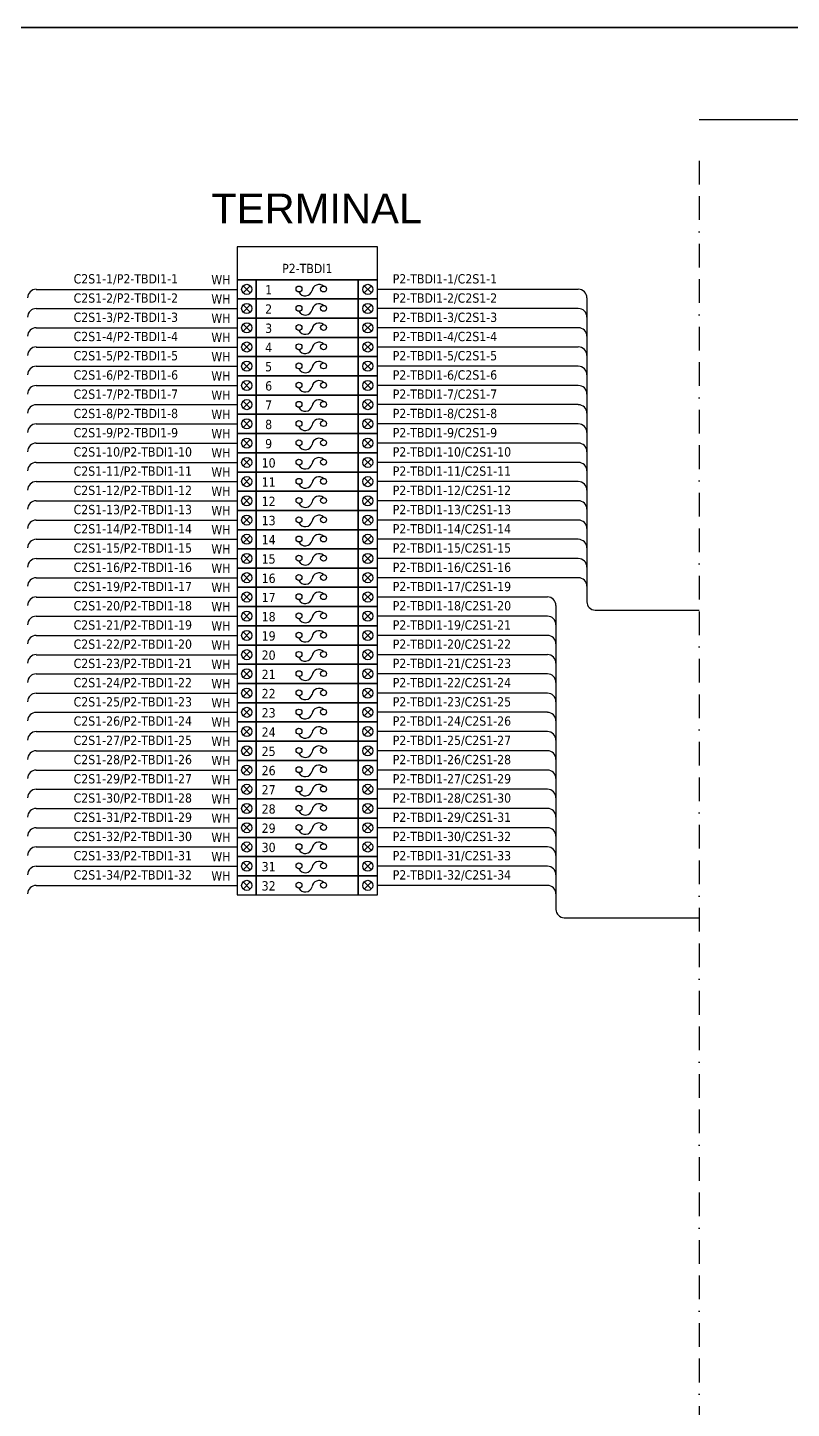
# Model space of a CAD drawing. Header units: millimetres. Extents: x 0 to 62600, y 0 to 14837.
# Drawn here: x 5592 to 6410, y 10237 to 11717 of the extents above; entities that cross this region are included whole.
import ezdxf
from ezdxf.enums import TextEntityAlignment as Align

# ---------------------------------------------------------------- set-up
doc = ezdxf.new("R2010")
doc.units = ezdxf.units.MM
doc.linetypes.add('BORDERX2', pattern=[88.9, 25.4, -12.7, 25.4, -12.7, 0, -12.7])
doc.layers.add('HELPPOINT', color=7, linetype='Continuous')
doc.layers.add('x01001-FrameArea', color=2, linetype='BORDERX2')
doc.layers.add('IE-WIRE', color=7, linetype='Continuous', lineweight=25)
doc.layers.add('power', color=7, linetype='Continuous', lineweight=25)
doc.styles.get("Standard").update_dxf_attribs({"font": 'arial.ttf'})
doc.styles.add('Tahoma', font='')
doc.styles.get('Tahoma').set_extended_font_data('Tahoma')

msp = doc.modelspace()

# ---------------------------------------------------------------- linework, layer by layer
msp.add_line((6311.5, 11618.3), (7088.2, 11618.3))
at = {"color": 1, "ltscale": 25.4}
for p, q in [((5830.5, 11440.2), (5822.9, 11432.5)), ((5822.9, 11440.2), (5830.5, 11432.5)), ((5952.6, 11440.2), (5960.3, 11432.5)), ((5960.3, 11440.2), (5952.6, 11432.5)), ((5830.5, 11419.6), (5822.9, 11411.9)), ((5822.9, 11419.6), (5830.5, 11411.9)), ((5952.6, 11419.6), (5960.3, 11411.9)), ((5960.3, 11419.6), (5952.6, 11411.9)), ((5830.5, 11398.9), (5822.9, 11391.3)), ((5822.9, 11398.9), (5830.5, 11391.3)), ((5952.6, 11398.9), (5960.3, 11391.3)), ((5960.3, 11398.9), (5952.6, 11391.3)), ((5830.5, 11378.3), (5822.9, 11370.7)), ((5822.9, 11378.3), (5830.5, 11370.7)), ((5952.6, 11378.3), (5960.3, 11370.7)), ((5960.3, 11378.3), (5952.6, 11370.7)), ((5830.5, 11357.7), (5822.9, 11350.1)), ((5822.9, 11357.7), (5830.5, 11350.1)), ((5952.6, 11357.7), (5960.3, 11350.1)), ((5960.3, 11357.7), (5952.6, 11350.1)), ((5830.5, 11337.1), (5822.9, 11329.4)), ((5822.9, 11337.1), (5830.5, 11329.4)), ((5952.6, 11337.1), (5960.3, 11329.4)), ((5960.3, 11337.1), (5952.6, 11329.4)), ((5830.5, 11316.5), (5822.9, 11308.8)), ((5822.9, 11316.5), (5830.5, 11308.8)), ((5952.6, 11316.5), (5960.3, 11308.8)), ((5960.3, 11316.5), (5952.6, 11308.8)), ((5830.5, 11295.9), (5822.9, 11288.2)), ((5822.9, 11295.9), (5830.5, 11288.2)), ((5952.6, 11295.9), (5960.3, 11288.2)), ((5960.3, 11295.9), (5952.6, 11288.2)), ((5830.5, 11275.3), (5822.9, 11267.6)), ((5822.9, 11275.3), (5830.5, 11267.6)), ((5952.6, 11275.3), (5960.3, 11267.6)), ((5960.3, 11275.3), (5952.6, 11267.6)), ((5830.5, 11254.7), (5822.9, 11247)), ((5822.9, 11254.7), (5830.5, 11247)), ((5952.6, 11254.7), (5960.3, 11247)), ((5960.3, 11254.7), (5952.6, 11247)), ((5830.5, 11234.1), (5822.9, 11226.4)), ((5822.9, 11234.1), (5830.5, 11226.4)), ((5952.6, 11234.1), (5960.3, 11226.4)), ((5960.3, 11234.1), (5952.6, 11226.4)), ((5830.5, 11213.4), (5822.9, 11205.8)), ((5822.9, 11213.4), (5830.5, 11205.8)), ((5952.6, 11213.4), (5960.3, 11205.8)), ((5960.3, 11213.4), (5952.6, 11205.8)), ((5830.5, 11192.8), (5822.9, 11185.2)), ((5822.9, 11192.8), (5830.5, 11185.2)), ((5952.6, 11192.8), (5960.3, 11185.2)), ((5960.3, 11192.8), (5952.6, 11185.2)), ((5830.5, 11172.2), (5822.9, 11164.5)), ((5822.9, 11172.2), (5830.5, 11164.5)), ((5952.6, 11172.2), (5960.3, 11164.5)), ((5960.3, 11172.2), (5952.6, 11164.5)), ((5830.5, 11151.6), (5822.9, 11143.9)), ((5822.9, 11151.6), (5830.5, 11143.9)), ((5952.6, 11151.6), (5960.3, 11143.9)), ((5960.3, 11151.6), (5952.6, 11143.9)), ((5830.5, 11131), (5822.9, 11123.3)), ((5822.9, 11131), (5830.5, 11123.3)), ((5952.6, 11131), (5960.3, 11123.3)), ((5960.3, 11131), (5952.6, 11123.3)), ((5830.5, 11110.4), (5822.9, 11102.7)), ((5822.9, 11110.4), (5830.5, 11102.7)), ((5952.6, 11110.4), (5960.3, 11102.7)), ((5960.3, 11110.4), (5952.6, 11102.7)), ((5830.5, 11089.8), (5822.9, 11082.1)), ((5822.9, 11089.8), (5830.5, 11082.1)), ((5952.6, 11089.8), (5960.3, 11082.1)), ((5960.3, 11089.8), (5952.6, 11082.1)), ((5830.5, 11069.2), (5822.9, 11061.5)), ((5822.9, 11069.2), (5830.5, 11061.5)), ((5952.6, 11069.2), (5960.3, 11061.5)), ((5960.3, 11069.2), (5952.6, 11061.5)), ((5830.5, 11048.5), (5822.9, 11040.9)), ((5822.9, 11048.5), (5830.5, 11040.9)), ((5952.6, 11048.5), (5960.3, 11040.9)), ((5960.3, 11048.5), (5952.6, 11040.9)), ((5830.5, 11027.9), (5822.9, 11020.3)), ((5822.9, 11027.9), (5830.5, 11020.3)), ((5952.6, 11027.9), (5960.3, 11020.3)), ((5960.3, 11027.9), (5952.6, 11020.3)), ((5830.5, 11007.3), (5822.9, 10999.7)), ((5822.9, 11007.3), (5830.5, 10999.7)), ((5952.6, 11007.3), (5960.3, 10999.7)), ((5960.3, 11007.3), (5952.6, 10999.7)), ((5830.5, 10986.7), (5822.9, 10979)), ((5822.9, 10986.7), (5830.5, 10979)), ((5952.6, 10986.7), (5960.3, 10979)), ((5960.3, 10986.7), (5952.6, 10979)), ((5830.5, 10966.1), (5822.9, 10958.4)), ((5822.9, 10966.1), (5830.5, 10958.4)), ((5952.6, 10966.1), (5960.3, 10958.4)), ((5960.3, 10966.1), (5952.6, 10958.4)), ((5830.5, 10945.5), (5822.9, 10937.8)), ((5822.9, 10945.5), (5830.5, 10937.8)), ((5952.6, 10945.5), (5960.3, 10937.8)), ((5960.3, 10945.5), (5952.6, 10937.8)), ((5830.5, 10924.9), (5822.9, 10917.2)), ((5822.9, 10924.9), (5830.5, 10917.2)), ((5952.6, 10924.9), (5960.3, 10917.2)), ((5960.3, 10924.9), (5952.6, 10917.2)), ((5830.5, 10904.3), (5822.9, 10896.6)), ((5822.9, 10904.3), (5830.5, 10896.6)), ((5952.6, 10904.3), (5960.3, 10896.6)), ((5960.3, 10904.3), (5952.6, 10896.6)), ((5830.5, 10883.7), (5822.9, 10876)), ((5822.9, 10883.7), (5830.5, 10876)), ((5952.6, 10883.7), (5960.3, 10876)), ((5960.3, 10883.7), (5952.6, 10876)), ((5830.5, 10863), (5822.9, 10855.4)), ((5822.9, 10863), (5830.5, 10855.4)), ((5952.6, 10863), (5960.3, 10855.4)), ((5960.3, 10863), (5952.6, 10855.4)), ((5830.5, 10842.4), (5822.9, 10834.8)), ((5822.9, 10842.4), (5830.5, 10834.8)), ((5952.6, 10842.4), (5960.3, 10834.8)), ((5960.3, 10842.4), (5952.6, 10834.8)), ((5830.5, 10821.8), (5822.9, 10814.1)), ((5822.9, 10821.8), (5830.5, 10814.1)), ((5952.6, 10821.8), (5960.3, 10814.1)), ((5960.3, 10821.8), (5952.6, 10814.1)), ((5830.5, 10801.2), (5822.9, 10793.5)), ((5822.9, 10801.2), (5830.5, 10793.5)), ((5952.6, 10801.2), (5960.3, 10793.5)), ((5960.3, 10801.2), (5952.6, 10793.5))]:
    msp.add_line(p, q, dxfattribs=at)
at = {"color": 4, "ltscale": 25.4}
msp.add_lwpolyline([(5816.4, 11446.6), (5966.7, 11446.6), (5966.7, 11481.9), (5816.4, 11481.9)], close=True, dxfattribs=at)
at = {"color": 1, "ltscale": 25.4}
for points in [[(5816.4, 11426), (5837, 11426), (5837, 11446.6), (5816.4, 11446.6)], [(5837, 11426), (5946.1, 11426), (5946.1, 11446.6), (5837, 11446.6)], [(5946.1, 11426), (5966.7, 11426), (5966.7, 11446.6), (5946.1, 11446.6)], [(5816.4, 11405.4), (5837, 11405.4), (5837, 11426), (5816.4, 11426)], [(5837, 11405.4), (5946.1, 11405.4), (5946.1, 11426), (5837, 11426)], [(5946.1, 11405.4), (5966.7, 11405.4), (5966.7, 11426), (5946.1, 11426)], [(5816.4, 11384.8), (5837, 11384.8), (5837, 11405.4), (5816.4, 11405.4)], [(5837, 11384.8), (5946.1, 11384.8), (5946.1, 11405.4), (5837, 11405.4)], [(5946.1, 11384.8), (5966.7, 11384.8), (5966.7, 11405.4), (5946.1, 11405.4)], [(5816.4, 11364.2), (5837, 11364.2), (5837, 11384.8), (5816.4, 11384.8)], [(5837, 11364.2), (5946.1, 11364.2), (5946.1, 11384.8), (5837, 11384.8)], [(5946.1, 11364.2), (5966.7, 11364.2), (5966.7, 11384.8), (5946.1, 11384.8)], [(5816.4, 11343.6), (5837, 11343.6), (5837, 11364.2), (5816.4, 11364.2)], [(5837, 11343.6), (5946.1, 11343.6), (5946.1, 11364.2), (5837, 11364.2)], [(5946.1, 11343.6), (5966.7, 11343.6), (5966.7, 11364.2), (5946.1, 11364.2)], [(5816.4, 11323), (5837, 11323), (5837, 11343.6), (5816.4, 11343.6)], [(5837, 11323), (5946.1, 11323), (5946.1, 11343.6), (5837, 11343.6)], [(5946.1, 11323), (5966.7, 11323), (5966.7, 11343.6), (5946.1, 11343.6)], [(5816.4, 11302.4), (5837, 11302.4), (5837, 11323), (5816.4, 11323)], [(5837, 11302.4), (5946.1, 11302.4), (5946.1, 11323), (5837, 11323)], [(5946.1, 11302.4), (5966.7, 11302.4), (5966.7, 11323), (5946.1, 11323)], [(5816.4, 11281.7), (5837, 11281.7), (5837, 11302.4), (5816.4, 11302.4)], [(5837, 11281.7), (5946.1, 11281.7), (5946.1, 11302.4), (5837, 11302.4)], [(5946.1, 11281.7), (5966.7, 11281.7), (5966.7, 11302.4), (5946.1, 11302.4)], [(5816.4, 11261.1), (5837, 11261.1), (5837, 11281.7), (5816.4, 11281.7)], [(5837, 11261.1), (5946.1, 11261.1), (5946.1, 11281.7), (5837, 11281.7)], [(5946.1, 11261.1), (5966.7, 11261.1), (5966.7, 11281.7), (5946.1, 11281.7)], [(5816.4, 11240.5), (5837, 11240.5), (5837, 11261.1), (5816.4, 11261.1)], [(5837, 11240.5), (5946.1, 11240.5), (5946.1, 11261.1), (5837, 11261.1)], [(5946.1, 11240.5), (5966.7, 11240.5), (5966.7, 11261.1), (5946.1, 11261.1)], [(5816.4, 11219.9), (5837, 11219.9), (5837, 11240.5), (5816.4, 11240.5)], [(5837, 11219.9), (5946.1, 11219.9), (5946.1, 11240.5), (5837, 11240.5)], [(5946.1, 11219.9), (5966.7, 11219.9), (5966.7, 11240.5), (5946.1, 11240.5)], [(5816.4, 11199.3), (5837, 11199.3), (5837, 11219.9), (5816.4, 11219.9)], [(5837, 11199.3), (5946.1, 11199.3), (5946.1, 11219.9), (5837, 11219.9)], [(5946.1, 11199.3), (5966.7, 11199.3), (5966.7, 11219.9), (5946.1, 11219.9)], [(5816.4, 11178.7), (5837, 11178.7), (5837, 11199.3), (5816.4, 11199.3)], [(5837, 11178.7), (5946.1, 11178.7), (5946.1, 11199.3), (5837, 11199.3)], [(5946.1, 11178.7), (5966.7, 11178.7), (5966.7, 11199.3), (5946.1, 11199.3)], [(5816.4, 11158.1), (5837, 11158.1), (5837, 11178.7), (5816.4, 11178.7)], [(5837, 11158.1), (5946.1, 11158.1), (5946.1, 11178.7), (5837, 11178.7)], [(5946.1, 11158.1), (5966.7, 11158.1), (5966.7, 11178.7), (5946.1, 11178.7)], [(5816.4, 11137.5), (5837, 11137.5), (5837, 11158.1), (5816.4, 11158.1)], [(5837, 11137.5), (5946.1, 11137.5), (5946.1, 11158.1), (5837, 11158.1)], [(5946.1, 11137.5), (5966.7, 11137.5), (5966.7, 11158.1), (5946.1, 11158.1)], [(5816.4, 11116.9), (5837, 11116.9), (5837, 11137.5), (5816.4, 11137.5)], [(5837, 11116.9), (5946.1, 11116.9), (5946.1, 11137.5), (5837, 11137.5)], [(5946.1, 11116.9), (5966.7, 11116.9), (5966.7, 11137.5), (5946.1, 11137.5)], [(5816.4, 11096.2), (5837, 11096.2), (5837, 11116.9), (5816.4, 11116.9)], [(5837, 11096.2), (5946.1, 11096.2), (5946.1, 11116.9), (5837, 11116.9)], [(5946.1, 11096.2), (5966.7, 11096.2), (5966.7, 11116.9), (5946.1, 11116.9)], [(5816.4, 11075.6), (5837, 11075.6), (5837, 11096.2), (5816.4, 11096.2)], [(5837, 11075.6), (5946.1, 11075.6), (5946.1, 11096.2), (5837, 11096.2)], [(5946.1, 11075.6), (5966.7, 11075.6), (5966.7, 11096.2), (5946.1, 11096.2)], [(5816.4, 11055), (5837, 11055), (5837, 11075.6), (5816.4, 11075.6)], [(5837, 11055), (5946.1, 11055), (5946.1, 11075.6), (5837, 11075.6)], [(5946.1, 11055), (5966.7, 11055), (5966.7, 11075.6), (5946.1, 11075.6)], [(5816.4, 11034.4), (5837, 11034.4), (5837, 11055), (5816.4, 11055)], [(5837, 11034.4), (5946.1, 11034.4), (5946.1, 11055), (5837, 11055)], [(5946.1, 11034.4), (5966.7, 11034.4), (5966.7, 11055), (5946.1, 11055)], [(5816.4, 11013.8), (5837, 11013.8), (5837, 11034.4), (5816.4, 11034.4)], [(5837, 11013.8), (5946.1, 11013.8), (5946.1, 11034.4), (5837, 11034.4)], [(5946.1, 11013.8), (5966.7, 11013.8), (5966.7, 11034.4), (5946.1, 11034.4)], [(5816.4, 10993.2), (5837, 10993.2), (5837, 11013.8), (5816.4, 11013.8)], [(5837, 10993.2), (5946.1, 10993.2), (5946.1, 11013.8), (5837, 11013.8)], [(5946.1, 10993.2), (5966.7, 10993.2), (5966.7, 11013.8), (5946.1, 11013.8)], [(5816.4, 10972.6), (5837, 10972.6), (5837, 10993.2), (5816.4, 10993.2)], [(5837, 10972.6), (5946.1, 10972.6), (5946.1, 10993.2), (5837, 10993.2)], [(5946.1, 10972.6), (5966.7, 10972.6), (5966.7, 10993.2), (5946.1, 10993.2)], [(5816.4, 10952), (5837, 10952), (5837, 10972.6), (5816.4, 10972.6)], [(5837, 10952), (5946.1, 10952), (5946.1, 10972.6), (5837, 10972.6)], [(5946.1, 10952), (5966.7, 10952), (5966.7, 10972.6), (5946.1, 10972.6)], [(5816.4, 10931.3), (5837, 10931.3), (5837, 10952), (5816.4, 10952)], [(5837, 10931.3), (5946.1, 10931.3), (5946.1, 10952), (5837, 10952)], [(5946.1, 10931.3), (5966.7, 10931.3), (5966.7, 10952), (5946.1, 10952)], [(5816.4, 10910.7), (5837, 10910.7), (5837, 10931.3), (5816.4, 10931.3)], [(5837, 10910.7), (5946.1, 10910.7), (5946.1, 10931.3), (5837, 10931.3)], [(5946.1, 10910.7), (5966.7, 10910.7), (5966.7, 10931.3), (5946.1, 10931.3)], [(5816.4, 10890.1), (5837, 10890.1), (5837, 10910.7), (5816.4, 10910.7)], [(5837, 10890.1), (5946.1, 10890.1), (5946.1, 10910.7), (5837, 10910.7)], [(5946.1, 10890.1), (5966.7, 10890.1), (5966.7, 10910.7), (5946.1, 10910.7)], [(5816.4, 10869.5), (5837, 10869.5), (5837, 10890.1), (5816.4, 10890.1)], [(5837, 10869.5), (5946.1, 10869.5), (5946.1, 10890.1), (5837, 10890.1)], [(5946.1, 10869.5), (5966.7, 10869.5), (5966.7, 10890.1), (5946.1, 10890.1)], [(5816.4, 10848.9), (5837, 10848.9), (5837, 10869.5), (5816.4, 10869.5)], [(5837, 10848.9), (5946.1, 10848.9), (5946.1, 10869.5), (5837, 10869.5)], [(5946.1, 10848.9), (5966.7, 10848.9), (5966.7, 10869.5), (5946.1, 10869.5)], [(5816.4, 10828.3), (5837, 10828.3), (5837, 10848.9), (5816.4, 10848.9)], [(5837, 10828.3), (5946.1, 10828.3), (5946.1, 10848.9), (5837, 10848.9)], [(5946.1, 10828.3), (5966.7, 10828.3), (5966.7, 10848.9), (5946.1, 10848.9)], [(5816.4, 10807.7), (5837, 10807.7), (5837, 10828.3), (5816.4, 10828.3)], [(5837, 10807.7), (5946.1, 10807.7), (5946.1, 10828.3), (5837, 10828.3)], [(5946.1, 10807.7), (5966.7, 10807.7), (5966.7, 10828.3), (5946.1, 10828.3)], [(5816.4, 10787.1), (5837, 10787.1), (5837, 10807.7), (5816.4, 10807.7)], [(5837, 10787.1), (5946.1, 10787.1), (5946.1, 10807.7), (5837, 10807.7)], [(5946.1, 10787.1), (5966.7, 10787.1), (5966.7, 10807.7), (5946.1, 10807.7)]]:
    msp.add_lwpolyline(points, close=True, dxfattribs=at)
for centre in [(5826.7, 11436.3), (5956.4, 11436.3), (5826.7, 11415.7), (5956.4, 11415.7), (5826.7, 11395.1), (5956.4, 11395.1), (5826.7, 11374.5), (5956.4, 11374.5), (5826.7, 11353.9), (5956.4, 11353.9), (5826.7, 11333.3), (5956.4, 11333.3), (5826.7, 11312.7), (5956.4, 11312.7), (5826.7, 11292.1), (5956.4, 11292.1), (5826.7, 11271.4), (5956.4, 11271.4), (5826.7, 11250.8), (5956.4, 11250.8), (5826.7, 11230.2), (5956.4, 11230.2), (5826.7, 11209.6), (5956.4, 11209.6), (5826.7, 11189), (5956.4, 11189), (5826.7, 11168.4), (5956.4, 11168.4), (5826.7, 11147.8), (5956.4, 11147.8), (5826.7, 11127.2), (5956.4, 11127.2), (5826.7, 11106.5), (5956.4, 11106.5), (5826.7, 11085.9), (5956.4, 11085.9), (5826.7, 11065.3), (5956.4, 11065.3), (5826.7, 11044.7), (5956.4, 11044.7), (5826.7, 11024.1), (5956.4, 11024.1), (5826.7, 11003.5), (5956.4, 11003.5), (5826.7, 10982.9), (5956.4, 10982.9), (5826.7, 10962.3), (5956.4, 10962.3), (5826.7, 10941.7), (5956.4, 10941.7), (5826.7, 10921), (5956.4, 10921), (5826.7, 10900.4), (5956.4, 10900.4), (5826.7, 10879.8), (5956.4, 10879.8), (5826.7, 10859.2), (5956.4, 10859.2), (5826.7, 10838.6), (5956.4, 10838.6), (5826.7, 10818), (5956.4, 10818), (5826.7, 10797.4), (5956.4, 10797.4)]:
    msp.add_circle(centre, 5.42, dxfattribs=at)
at = {"layer": 'HELPPOINT', "color": 4, "lineweight": 35}
msp.add_line((4193.3, 11716.9), (8086.6, 11716.9), dxfattribs=at)
msp.add_line((4193.3, 11716.9), (8086.6, 11716.9), dxfattribs=at)
at = {"layer": 'IE-WIRE', "color": 4, "ltscale": 25.4}
for p, q in [((5601, 11436.3), (5816.4, 11436.3)), ((6182.1, 11436.3), (5966.7, 11436.3)), ((6191.2, 11427.2), (6191.2, 11101.5)), ((5601, 11415.7), (5816.4, 11415.7)), ((6182.1, 11415.7), (5966.7, 11415.7)), ((5601, 11395.1), (5816.4, 11395.1)), ((6182.1, 11395.1), (5966.7, 11395.1)), ((5601, 11374.5), (5816.4, 11374.5)), ((6182.1, 11374.5), (5966.7, 11374.5)), ((5601, 11353.9), (5816.4, 11353.9)), ((6182.1, 11353.9), (5966.7, 11353.9)), ((5601, 11333.3), (5816.4, 11333.3)), ((6182.1, 11333.3), (5966.7, 11333.3)), ((5601, 11312.7), (5816.4, 11312.7)), ((6182.1, 11312.7), (5966.7, 11312.7)), ((5601, 11292.1), (5816.4, 11292.1)), ((6182.1, 11292.1), (5966.7, 11292.1)), ((5601, 11271.4), (5816.4, 11271.4)), ((6182.1, 11271.4), (5966.7, 11271.4)), ((5601, 11250.8), (5816.4, 11250.8)), ((6182.1, 11250.8), (5966.7, 11250.8)), ((5601, 11230.2), (5816.4, 11230.2)), ((6182.1, 11230.2), (5966.7, 11230.2)), ((5601, 11209.6), (5816.4, 11209.6)), ((6182.1, 11209.6), (5966.7, 11209.6)), ((5601, 11189), (5816.4, 11189)), ((6182.1, 11189), (5966.7, 11189)), ((5601, 11168.4), (5816.4, 11168.4)), ((6182.1, 11168.4), (5966.7, 11168.4)), ((5601, 11147.8), (5816.4, 11147.8)), ((6182.1, 11147.8), (5966.7, 11147.8)), ((5601, 11127.2), (5816.4, 11127.2)), ((6182.1, 11127.2), (5966.7, 11127.2)), ((5601, 11106.5), (5816.4, 11106.5)), ((6149, 11106.5), (5966.7, 11106.5)), ((5601, 11085.9), (5816.4, 11085.9)), ((6149, 11085.9), (5966.7, 11085.9)), ((6158.1, 11097.4), (6158.1, 10771.7)), ((5601, 11065.3), (5816.4, 11065.3)), ((6149, 11065.3), (5966.7, 11065.3)), ((5601, 11044.7), (5816.4, 11044.7)), ((6149, 11044.7), (5966.7, 11044.7)), ((5601, 11024.1), (5816.4, 11024.1)), ((6149, 11024.1), (5966.7, 11024.1)), ((5601, 11003.5), (5816.4, 11003.5)), ((6149, 11003.5), (5966.7, 11003.5)), ((5601, 10982.9), (5816.4, 10982.9)), ((6149, 10982.9), (5966.7, 10982.9)), ((5601, 10962.3), (5816.4, 10962.3)), ((6149, 10962.3), (5966.7, 10962.3)), ((5601, 10941.7), (5816.4, 10941.7)), ((6149, 10941.7), (5966.7, 10941.7)), ((5601, 10921), (5816.4, 10921)), ((6149, 10921), (5966.7, 10921)), ((5601, 10900.4), (5816.4, 10900.4)), ((6149, 10900.4), (5966.7, 10900.4)), ((5601, 10879.8), (5816.4, 10879.8)), ((6149, 10879.8), (5966.7, 10879.8)), ((5601, 10859.2), (5816.4, 10859.2)), ((6149, 10859.2), (5966.7, 10859.2)), ((5601, 10838.6), (5816.4, 10838.6)), ((6149, 10838.6), (5966.7, 10838.6)), ((5601, 10818), (5816.4, 10818)), ((6149, 10818), (5966.7, 10818)), ((5601, 10797.4), (5816.4, 10797.4)), ((6149, 10797.4), (5966.7, 10797.4))]:
    msp.add_line(p, q, dxfattribs=at)
at = {"layer": 'IE-WIRE', "color": 4}
for p, q in [((6200.2, 11092.5), (6311.5, 11092.5)), ((6167.1, 10762.7), (6311.5, 10762.7))]:
    msp.add_line(p, q, dxfattribs=at)
at = {"layer": 'IE-WIRE', "color": 4, "ltscale": 25.4}
for centre, start, end in [((5601, 11427.2), 90, 180), ((6182.1, 11427.2), 0, 90), ((5601, 11406.6), 90, 180), ((6182.1, 11406.6), 0, 90), ((5601, 11386), 90, 180), ((6182.1, 11386), 0, 90), ((5601, 11365.4), 90, 180), ((6182.1, 11365.4), 0, 90), ((5601, 11344.7), 90, 180), ((6182.1, 11344.7), 0, 90), ((5601, 11324.1), 90, 180), ((6182.1, 11324.1), 0, 90), ((5601, 11303.5), 90, 180), ((6182.1, 11303.5), 0, 90), ((5601, 11282.9), 90, 180), ((6182.1, 11282.9), 0, 90), ((5601, 11262.3), 90, 180), ((6182.1, 11262.3), 0, 90), ((5601, 11241.7), 90, 180), ((6182.1, 11241.7), 0, 90), ((5601, 11221.1), 90, 180), ((6182.1, 11221.1), 0, 90), ((5601, 11200.5), 90, 180), ((6182.1, 11200.5), 0, 90), ((5601, 11179.9), 90, 180), ((6182.1, 11179.9), 0, 90), ((5601, 11159.2), 90, 180), ((6182.1, 11159.2), 0, 90), ((5601, 11138.6), 90, 180), ((6182.1, 11138.6), 0, 90), ((5601, 11118), 90, 180), ((6182.1, 11118), 0, 90), ((5601, 11097.4), 90, 180), ((6149, 11097.4), 0, 90), ((5601, 11076.8), 90, 180), ((6149, 11076.8), 0, 90), ((5601, 11056.2), 90, 180), ((6149, 11056.2), 0, 90), ((5601, 11035.6), 90, 180), ((6149, 11035.6), 0, 90), ((5601, 11015), 90, 180), ((6149, 11015), 0, 90), ((5601, 10994.3), 90, 180), ((6149, 10994.3), 0, 90), ((5601, 10973.7), 90, 180), ((6149, 10973.7), 0, 90), ((5601, 10953.1), 90, 180), ((6149, 10953.1), 0, 90), ((5601, 10932.5), 90, 180), ((6149, 10932.5), 0, 90), ((5601, 10911.9), 90, 180), ((6149, 10911.9), 0, 90), ((5601, 10891.3), 90, 180), ((6149, 10891.3), 0, 90), ((5601, 10870.7), 90, 180), ((6149, 10870.7), 0, 90), ((5601, 10850.1), 90, 180), ((6149, 10850.1), 0, 90), ((5601, 10829.5), 90, 180), ((6149, 10829.5), 0, 90), ((5601, 10808.8), 90, 180), ((6149, 10808.8), 0, 90), ((5601, 10788.2), 90, 180), ((6149, 10788.2), 0, 90)]:
    msp.add_arc(centre, 9.14, start, end, dxfattribs=at)
at = {"layer": 'IE-WIRE', "color": 4}
for centre in [(6200.2, 11101.5), (6167.1, 10771.7)]:
    msp.add_arc(centre, 8.96, 180, 270, dxfattribs=at)
at = {"layer": 'power', "color": 1, "ltscale": 25.4}
for centre in [(5882.7, 11436.7), (5909.1, 11436.7), (5882.7, 11416), (5909.1, 11416), (5882.7, 11395.4), (5909.1, 11395.4), (5882.7, 11374.8), (5909.1, 11374.8), (5882.7, 11354.2), (5909.1, 11354.2), (5882.7, 11333.6), (5909.1, 11333.6), (5882.7, 11313), (5909.1, 11313), (5882.7, 11292.4), (5909.1, 11292.4), (5882.7, 11271.8), (5909.1, 11271.8), (5882.7, 11251.1), (5909.1, 11251.1), (5882.7, 11230.5), (5909.1, 11230.5), (5882.7, 11209.9), (5909.1, 11209.9), (5882.7, 11189.3), (5909.1, 11189.3), (5882.7, 11168.7), (5909.1, 11168.7), (5882.7, 11148.1), (5909.1, 11148.1), (5882.7, 11127.5), (5909.1, 11127.5), (5882.7, 11106.9), (5909.1, 11106.9), (5882.7, 11086.3), (5909.1, 11086.3), (5882.7, 11065.6), (5909.1, 11065.6), (5882.7, 11045), (5909.1, 11045), (5882.7, 11024.4), (5909.1, 11024.4), (5882.7, 11003.8), (5909.1, 11003.8), (5882.7, 10983.2), (5909.1, 10983.2), (5882.7, 10962.6), (5909.1, 10962.6), (5882.7, 10942), (5909.1, 10942), (5882.7, 10921.4), (5909.1, 10921.4), (5882.7, 10900.7), (5909.1, 10900.7), (5882.7, 10880.1), (5909.1, 10880.1), (5882.7, 10859.5), (5909.1, 10859.5), (5882.7, 10838.9), (5909.1, 10838.9), (5882.7, 10818.3), (5909.1, 10818.3), (5882.7, 10797.7), (5909.1, 10797.7)]:
    msp.add_circle(centre, 3.16, dxfattribs=at)
for centre, radius, start, end in [((5904.3, 11433.8), 7.66, 51.1309, 171.3254), ((5889.4, 11436.8), 7.52, 206.1634, 346.0383), ((5889.4, 11416.2), 7.52, 206.1634, 346.0383), ((5904.3, 11413.2), 7.66, 51.1309, 171.3254), ((5904.3, 11392.6), 7.66, 51.1309, 171.3254), ((5889.4, 11395.6), 7.52, 206.1634, 346.0383), ((5889.4, 11375), 7.52, 206.1634, 346.0383), ((5904.3, 11372), 7.66, 51.1309, 171.3254), ((5889.4, 11354.4), 7.52, 206.1634, 346.0383), ((5904.3, 11351.4), 7.66, 51.1309, 171.3254), ((5904.3, 11330.8), 7.66, 51.1309, 171.3254), ((5889.4, 11333.8), 7.52, 206.1634, 346.0383), ((5889.4, 11313.1), 7.52, 206.1634, 346.0383), ((5904.3, 11310.2), 7.66, 51.1309, 171.3254), ((5904.3, 11289.6), 7.66, 51.1309, 171.3254), ((5889.4, 11292.5), 7.52, 206.1634, 346.0383), ((5889.4, 11271.9), 7.52, 206.1634, 346.0383), ((5904.3, 11269), 7.66, 51.1309, 171.3254), ((5889.4, 11251.3), 7.52, 206.1634, 346.0383), ((5904.3, 11248.3), 7.66, 51.1309, 171.3254), ((5904.3, 11227.7), 7.66, 51.1309, 171.3254), ((5889.4, 11230.7), 7.52, 206.1634, 346.0383), ((5889.4, 11210.1), 7.52, 206.1634, 346.0383), ((5904.3, 11207.1), 7.66, 51.1309, 171.3254), ((5904.3, 11186.5), 7.66, 51.1309, 171.3254), ((5889.4, 11189.5), 7.52, 206.1634, 346.0383), ((5889.4, 11168.9), 7.52, 206.1634, 346.0383), ((5904.3, 11165.9), 7.66, 51.1309, 171.3254), ((5889.4, 11148.3), 7.52, 206.1634, 346.0383), ((5904.3, 11145.3), 7.66, 51.1309, 171.3254), ((5904.3, 11124.7), 7.66, 51.1309, 171.3254), ((5889.4, 11127.6), 7.52, 206.1634, 346.0383), ((5889.4, 11107), 7.52, 206.1634, 346.0383), ((5904.3, 11104.1), 7.66, 51.1309, 171.3254), ((5904.3, 11083.4), 7.66, 51.1309, 171.3254), ((5889.4, 11086.4), 7.52, 206.1634, 346.0383), ((5889.4, 11065.8), 7.52, 206.1634, 346.0383), ((5904.3, 11062.8), 7.66, 51.1309, 171.3254), ((5889.4, 11045.2), 7.52, 206.1634, 346.0383), ((5904.3, 11042.2), 7.66, 51.1309, 171.3254), ((5904.3, 11021.6), 7.66, 51.1309, 171.3254), ((5889.4, 11024.6), 7.52, 206.1634, 346.0383), ((5889.4, 11004), 7.52, 206.1634, 346.0383), ((5904.3, 11001), 7.66, 51.1309, 171.3254), ((5904.3, 10980.4), 7.66, 51.1309, 171.3254), ((5889.4, 10983.4), 7.52, 206.1634, 346.0383), ((5904.3, 10959.8), 7.66, 51.1309, 171.3254), ((5889.4, 10962.7), 7.52, 206.1634, 346.0383), ((5889.4, 10942.1), 7.52, 206.1634, 346.0383), ((5904.3, 10939.2), 7.66, 51.1309, 171.3254), ((5904.3, 10918.6), 7.66, 51.1309, 171.3254), ((5889.4, 10921.5), 7.52, 206.1634, 346.0383), ((5889.4, 10900.9), 7.52, 206.1634, 346.0383), ((5904.3, 10897.9), 7.66, 51.1309, 171.3254), ((5889.4, 10880.3), 7.52, 206.1634, 346.0383), ((5904.3, 10877.3), 7.66, 51.1309, 171.3254), ((5904.3, 10856.7), 7.66, 51.1309, 171.3254), ((5889.4, 10859.7), 7.52, 206.1634, 346.0383), ((5889.4, 10839.1), 7.52, 206.1634, 346.0383), ((5904.3, 10836.1), 7.66, 51.1309, 171.3254), ((5904.3, 10815.5), 7.66, 51.1309, 171.3254), ((5889.4, 10818.5), 7.52, 206.1634, 346.0383), ((5889.4, 10797.8), 7.52, 206.1634, 346.0383), ((5904.3, 10794.9), 7.66, 51.1309, 171.3254)]:
    msp.add_arc(centre, radius, start, end, dxfattribs=at)
at = {"layer": 'x01001-FrameArea'}
msp.add_line((6311.5, 11574.2), (6311.5, 9487.7), dxfattribs=at)

# ---------------------------------------------------------------- texts
at = {"color": 2}
msp.add_text('TERMINAL', height=32, dxfattribs=at).set_placement((5788.7, 11507))
at = {"color": 4, "style": 'Tahoma'}
msp.add_text('P2-TBDI1', height=9.95, dxfattribs=at).set_placement((5891.6, 11458.7), align=Align.MIDDLE_CENTER)
for s, height, p in [('C2S1-1/P2-TBDI1-1', 9.949, (5641.2, 11442.6)), ('WH', 9.95, (5788.8, 11441.6)), ('P2-TBDI1-1/C2S1-1', 9.949, (5983.2, 11442.6)), ('C2S1-2/P2-TBDI1-2', 9.949, (5641.2, 11422)), ('WH', 9.95, (5788.8, 11421)), ('P2-TBDI1-2/C2S1-2', 9.949, (5983.2, 11422)), ('C2S1-3/P2-TBDI1-3', 9.949, (5641.2, 11401.4)), ('P2-TBDI1-3/C2S1-3', 9.949, (5983.2, 11401.4)), ('WH', 9.95, (5788.8, 11400.4)), ('C2S1-4/P2-TBDI1-4', 9.949, (5641.2, 11380.8)), ('WH', 9.95, (5788.8, 11379.8)), ('P2-TBDI1-4/C2S1-4', 9.949, (5983.2, 11380.8)), ('C2S1-5/P2-TBDI1-5', 9.949, (5641.2, 11360.2)), ('WH', 9.95, (5788.8, 11359.1)), ('P2-TBDI1-5/C2S1-5', 9.949, (5983.2, 11360.2)), ('C2S1-6/P2-TBDI1-6', 9.949, (5641.2, 11339.6)), ('WH', 9.95, (5788.8, 11338.5)), ('P2-TBDI1-6/C2S1-6', 9.949, (5983.2, 11339.6)), ('C2S1-7/P2-TBDI1-7', 9.949, (5641.2, 11319)), ('WH', 9.95, (5788.8, 11317.9)), ('P2-TBDI1-7/C2S1-7', 9.949, (5983.2, 11319)), ('C2S1-8/P2-TBDI1-8', 9.949, (5641.2, 11298.3)), ('P2-TBDI1-8/C2S1-8', 9.949, (5983.2, 11298.3)), ('WH', 9.95, (5788.8, 11297.3)), ('C2S1-9/P2-TBDI1-9', 9.949, (5641.2, 11277.7)), ('WH', 9.95, (5788.8, 11276.7)), ('P2-TBDI1-9/C2S1-9', 9.949, (5983.2, 11277.7)), ('C2S1-10/P2-TBDI1-10', 9.949, (5641.2, 11257.1)), ('WH', 9.95, (5788.8, 11256.1)), ('P2-TBDI1-10/C2S1-10', 9.949, (5983.2, 11257.1)), ('C2S1-11/P2-TBDI1-11', 9.949, (5641.2, 11236.5)), ('WH', 9.95, (5788.8, 11235.5)), ('P2-TBDI1-11/C2S1-11', 9.949, (5983.2, 11236.5)), ('C2S1-12/P2-TBDI1-12', 9.949, (5641.2, 11215.9)), ('WH', 9.95, (5788.8, 11214.9)), ('P2-TBDI1-12/C2S1-12', 9.949, (5983.2, 11215.9)), ('C2S1-13/P2-TBDI1-13', 9.949, (5641.2, 11195.3)), ('WH', 9.95, (5788.8, 11194.2)), ('P2-TBDI1-13/C2S1-13', 9.949, (5983.2, 11195.3)), ('C2S1-14/P2-TBDI1-14', 9.949, (5641.2, 11174.7)), ('WH', 9.95, (5788.8, 11173.6)), ('P2-TBDI1-14/C2S1-14', 9.949, (5983.2, 11174.7)), ('C2S1-15/P2-TBDI1-15', 9.949, (5641.2, 11154.1)), ('WH', 9.95, (5788.8, 11153)), ('P2-TBDI1-15/C2S1-15', 9.949, (5983.2, 11154.1)), ('C2S1-16/P2-TBDI1-16', 9.949, (5641.2, 11133.4)), ('WH', 9.95, (5788.8, 11132.4)), ('P2-TBDI1-16/C2S1-16', 9.949, (5983.2, 11133.4)), ('C2S1-19/P2-TBDI1-17', 9.949, (5641.2, 11112.8)), ('WH', 9.95, (5788.8, 11111.8)), ('P2-TBDI1-17/C2S1-19', 9.949, (5983.2, 11112.8)), ('C2S1-20/P2-TBDI1-18', 9.949, (5641.2, 11092.2)), ('WH', 9.95, (5788.8, 11091.2)), ('P2-TBDI1-18/C2S1-20', 9.949, (5983.2, 11092.2)), ('C2S1-21/P2-TBDI1-19', 9.949, (5641.2, 11071.6)), ('WH', 9.95, (5788.8, 11070.6)), ('P2-TBDI1-19/C2S1-21', 9.949, (5983.2, 11071.6)), ('C2S1-22/P2-TBDI1-20', 9.949, (5641.2, 11051)), ('WH', 9.95, (5788.8, 11050)), ('P2-TBDI1-20/C2S1-22', 9.949, (5983.2, 11051)), ('C2S1-23/P2-TBDI1-21', 9.949, (5641.2, 11030.4)), ('WH', 9.95, (5788.8, 11029.4)), ('P2-TBDI1-21/C2S1-23', 9.949, (5983.2, 11030.4)), ('C2S1-24/P2-TBDI1-22', 9.949, (5641.2, 11009.8)), ('WH', 9.95, (5788.8, 11008.7)), ('P2-TBDI1-22/C2S1-24', 9.949, (5983.2, 11009.8)), ('C2S1-25/P2-TBDI1-23', 9.949, (5641.2, 10989.2)), ('WH', 9.95, (5788.8, 10988.1)), ('P2-TBDI1-23/C2S1-25', 9.949, (5983.2, 10989.2)), ('C2S1-26/P2-TBDI1-24', 9.949, (5641.2, 10968.6)), ('WH', 9.95, (5788.8, 10967.5)), ('P2-TBDI1-24/C2S1-26', 9.949, (5983.2, 10968.6)), ('C2S1-27/P2-TBDI1-25', 9.949, (5641.2, 10947.9)), ('WH', 9.95, (5788.8, 10946.9)), ('P2-TBDI1-25/C2S1-27', 9.949, (5983.2, 10947.9)), ('C2S1-28/P2-TBDI1-26', 9.949, (5641.2, 10927.3)), ('WH', 9.95, (5788.8, 10926.3)), ('P2-TBDI1-26/C2S1-28', 9.949, (5983.2, 10927.3)), ('C2S1-29/P2-TBDI1-27', 9.949, (5641.2, 10906.7)), ('WH', 9.95, (5788.8, 10905.7)), ('P2-TBDI1-27/C2S1-29', 9.949, (5983.2, 10906.7)), ('C2S1-30/P2-TBDI1-28', 9.949, (5641.2, 10886.1)), ('WH', 9.95, (5788.8, 10885.1)), ('P2-TBDI1-28/C2S1-30', 9.949, (5983.2, 10886.1)), ('C2S1-31/P2-TBDI1-29', 9.949, (5641.2, 10865.5)), ('WH', 9.95, (5788.8, 10864.5)), ('P2-TBDI1-29/C2S1-31', 9.949, (5983.2, 10865.5)), ('C2S1-32/P2-TBDI1-30', 9.949, (5641.2, 10844.9)), ('WH', 9.95, (5788.8, 10843.8)), ('P2-TBDI1-30/C2S1-32', 9.949, (5983.2, 10844.9)), ('C2S1-33/P2-TBDI1-31', 9.949, (5641.2, 10824.3)), ('P2-TBDI1-31/C2S1-33', 9.949, (5983.2, 10824.3)), ('WH', 9.95, (5788.8, 10823.2)), ('C2S1-34/P2-TBDI1-32', 9.949, (5641.2, 10803.7)), ('WH', 9.95, (5788.8, 10802.6)), ('P2-TBDI1-32/C2S1-34', 9.949, (5983.2, 10803.7))]:
    msp.add_text(s, height=height, dxfattribs=at).set_placement(p)
at = {"layer": 'power', "color": 7, "style": 'Tahoma'}
for s, p in [('1', (5850.2, 11435.8)), ('2', (5850.2, 11415.2)), ('3', (5850.2, 11394.6)), ('4', (5850.2, 11374)), ('5', (5850.2, 11353.4)), ('6', (5850.2, 11332.8)), ('7', (5850.2, 11312.2)), ('8', (5850.2, 11291.5)), ('9', (5850.2, 11270.9)), ('10', (5850.2, 11250.3)), ('11', (5850.2, 11229.7)), ('12', (5850.2, 11209.1)), ('13', (5850.2, 11188.5)), ('14', (5850.2, 11167.9)), ('15', (5850.2, 11147.3)), ('16', (5850.2, 11126.6)), ('17', (5850.2, 11106)), ('18', (5850.2, 11085.4)), ('19', (5850.2, 11064.8)), ('20', (5850.2, 11044.2)), ('21', (5850.2, 11023.6)), ('22', (5850.2, 11003)), ('23', (5850.2, 10982.4)), ('24', (5850.2, 10961.7)), ('25', (5850.2, 10941.1)), ('26', (5850.2, 10920.5)), ('27', (5850.2, 10899.9)), ('28', (5850.2, 10879.3)), ('29', (5850.2, 10858.7)), ('30', (5850.2, 10838.1)), ('31', (5850.2, 10817.5)), ('32', (5850.2, 10796.9))]:
    msp.add_text(s, height=9.97, dxfattribs=at).set_placement(p, align=Align.MIDDLE_CENTER)

doc.saveas('drawing.dxf')
